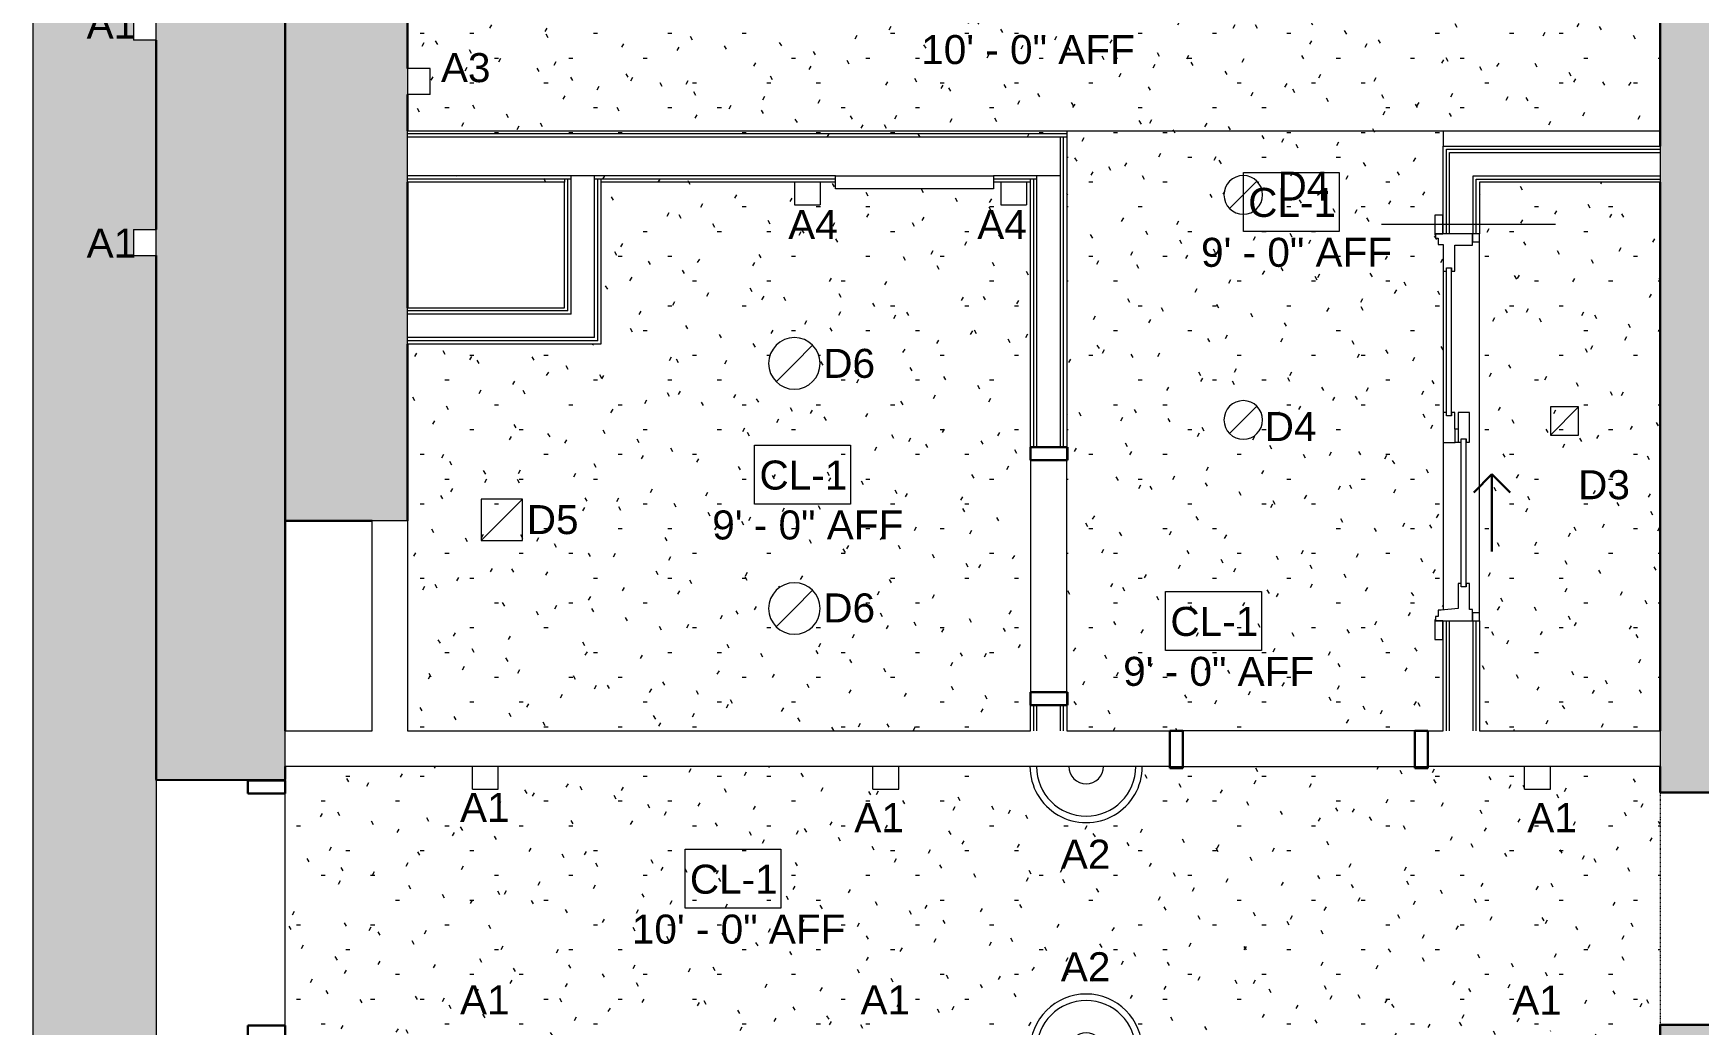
# Model space of a CAD drawing. Header units: inches. Extents: x -1176 to 1507, y -2527 to 978.
# Drawn here: x -609.1 to -350.8, y 307.1 to 460.8 of the extents above; entities that cross this region are included whole.
import ezdxf

# ---------------------------------------------------------------- set-up
doc = ezdxf.new("R2010")
doc.units = ezdxf.units.IN
doc.header["$MEASUREMENT"] = 0
doc.linetypes.add('Overhead', pattern=[0.15625, 0.09375, -0.0625])
for name, color, linetype, lineweight in [('A-CLNG', 13, 'Continuous', 18), ('A-CLNG-IDEN', 151, 'Continuous', 9), ('A-CLNG-PATT', 13, 'Continuous', 18), ('A-DETL-GENF', 92, 'Continuous', 18), ('A-DETL-MEDM', 33, 'Continuous', 18), ('A-DOOR', 31, 'Continuous', 18), ('A-DOOR-FRAM', 31, 'Continuous', 30), ('A-DOOR-GLAZ', 31, 'Continuous', 9), ('A-DOOR-OPNG', 31, 'Continuous', 30), ('A-WALL', 113, 'Continuous', 18), ('A-WALL-PATT', 111, 'Continuous', 18), ('E-LITE-EQPM', 33, 'Continuous', 9), ('E-LITE-EQPM-IDEN', 33, 'Continuous', 9), ('I-WALL', 2, 'Continuous', 18), ('Q-SPCQ', 91, 'Continuous', 9)]:
    doc.layers.add(name, color=color, linetype=linetype, lineweight=lineweight)
doc.styles.add('Arial', font='arial.ttf', dxfattribs={"height": 4.5})
doc.styles.add('Swis721 Lt BT', font='swissl.ttf', dxfattribs={"height": 4.5})
pattern_1 = [(0, (0, 0), (15.36, 3.84), [0.634, -10.886, 0.634, -10.886, -61.44]), (0, (0, 0), (15.36, 3.84), [-23.04, 0.634, -22.406, 0.634, -10.886, -26.88]), (0, (0, 0), (15.36, 3.84), [-57.6, 0.634, -7.046, 0.634, -18.566]), (120, (5.76, 1.92), (-11.005538, 11.38215), [0.634, -10.886, 0.634, -10.886, -61.44]), (120, (5.76, 1.92), (-11.005538, 11.38215), [-23.04, 0.634, -22.406, 0.634, -10.886, -26.88]), (120, (5.76, 1.92), (-11.005538, 11.38215), [-57.6, 0.634, -7.046, 0.634, -18.566]), (240, (7.68, 9.6), (-4.354462, -15.22215), [0.634, -10.886, 0.634, -10.886, -61.44]), (240, (7.68, 9.6), (-4.354462, -15.22215), [-23.04, 0.634, -22.406, 0.634, -10.886, -26.88]), (240, (7.68, 9.6), (-4.354462, -15.22215), [-57.6, 0.634, -7.046, 0.634, -18.566])]

# ---------------------------------------------------------------- blocks, each defined once
blk = doc.blocks.new('Door-Opening - D10 3_ X 6_8_-7568515-2nd Floor RCP')
at = {"layer": 'A-DETL-GENF', "linetype": 'Overhead', "lineweight": 9}
for p, q in [((17.68, 6), (-18.32, 6)), ((-18.32, -6), (17.68, -6))]:
    blk.add_line(p, q, dxfattribs=at)
at = {"layer": 'A-DETL-MEDM', "lineweight": 30}
for p, q in [((-18.32, 6), (-18.32, -6)), ((17.68, -6), (17.68, 6))]:
    blk.add_line(p, q, dxfattribs=at)
blk = doc.blocks.new('Single Flush - D2 3_ X 8_-8252885-2nd Floor RCP')
at = {"layer": 'A-DOOR-FRAM'}
for p, q in [((-20, 2.9375), (-20, -2.8125)), ((-20, 2.9375), (-18, 2.9375)), ((-18, 2.9375), (-18, -2.8125)), ((18.000004, 2.9375), (18.000004, -2.8125)), ((18.000004, 2.9375), (20.000004, 2.9375)), ((20.000004, 2.9375), (20.000004, -2.8125)), ((-20, -2.8125), (-18, -2.8125)), ((18.000004, -2.8125), (20.000004, -2.8125))]:
    blk.add_line(p, q, dxfattribs=at)
blk = doc.blocks.new('Sconce Light - Sphere - 100W - 277V-7960173-2nd Floor RCP')
at = {"layer": 'E-LITE-EQPM'}
for p, q in [((0, -10), (-2, -10)), ((-2, -10), (-2, -13.5)), ((2, -10), (0, -10)), ((2, -10), (2, -13.5)), ((-2, -13.5), (0, -13.5)), ((0, -13.5), (2, -13.5))]:
    blk.add_line(p, q, dxfattribs=at)
blk = doc.blocks.new('Sconce Light - Sphere - 100W - 277V-7960174-2nd Floor RCP')
at = {"layer": 'E-LITE-EQPM'}
for p, q in [((0, 13.5), (-2, 13.5)), ((-2, 13.5), (-2, 10)), ((2, 13.5), (0, 13.5)), ((2, 13.5), (2, 10)), ((-2, 10), (0, 10)), ((0, 10), (2, 10))]:
    blk.add_line(p, q, dxfattribs=at)
blk = doc.blocks.new('Sconce Light - Sphere - Bedside Sconce-8114783-2nd Floor RCP')
at = {"layer": 'E-LITE-EQPM'}
for p, q in [((0, 13), (-2, 13)), ((-2, 13), (-2, 9.5)), ((2, 13), (0, 13)), ((2, 13), (2, 9.5)), ((-2, 9.5), (0, 9.5)), ((0, 9.5), (2, 9.5))]:
    blk.add_line(p, q, dxfattribs=at)
blk = doc.blocks.new('L-Recessed Circular - Downlight - 6_-6789362-2nd Floor RCP')
at = {"layer": 'E-LITE-EQPM'}
for q in [(-2.12, -2.12), (2.12, 2.12)]:
    blk.add_line((0, 0), q, dxfattribs=at)
for start, end in [(360, 180), (180, 360)]:
    blk.add_arc((0, 0), 3, start, end, dxfattribs=at)
blk = doc.blocks.new('Single Flush - D2 3_ X 8_-8252881-2nd Floor RCP')
at = {"layer": 'A-DOOR-FRAM'}
for p, q in [((-20, 4.25), (-20, 10)), ((-20, 10), (-18, 10)), ((-18, 4.25), (-18, 10)), ((18.000004, 4.25), (18.000004, 10)), ((18.000004, 10), (20.000004, 10)), ((20.000004, 4.25), (20.000004, 10)), ((-20, 4.25), (-18, 4.25)), ((18.000004, 4.25), (20.000004, 4.25))]:
    blk.add_line(p, q, dxfattribs=at)
blk = doc.blocks.new('Single Flush - D1 3_ X 8_-8252946-2nd Floor RCP')
at = {"layer": 'A-DOOR-FRAM'}
for p, q in [((-20, -3), (-20, 2.75)), ((-20, 2.75), (-18, 2.75)), ((-18, -3), (-18, 2.75)), ((18.000004, -3), (18.000004, 2.75)), ((18.000004, 2.75), (20.000004, 2.75)), ((20.000004, -3), (20.000004, 2.75)), ((-20, -3), (-18, -3)), ((18.000004, -3), (20.000004, -3))]:
    blk.add_line(p, q, dxfattribs=at)
blk = doc.blocks.new('Sconce Light - Sphere - CORRIDOR-7966433-2nd Floor RCP')
at = {"layer": 'E-LITE-EQPM'}
for p, q in [((0, 6.25), (-2, 6.25)), ((-2, 6.25), (-2, 2.75)), ((2, 6.25), (0, 6.25)), ((2, 6.25), (2, 2.75)), ((-2, 2.75), (0, 2.75)), ((0, 2.75), (2, 2.75))]:
    blk.add_line(p, q, dxfattribs=at)
blk = doc.blocks.new('Sconce Light - Uplight - LIGHT W ROOM NUMBER-7645847-2nd Floor RCP')
at = {"layer": 'E-LITE-EQPM'}
blk.add_line((-8.71, 2.75), (8.71, 2.75), dxfattribs=at)
for radius, start in [(8.71, 360), (7.71, 0), (2.68, 0)]:
    blk.add_arc((0, 2.75), radius, start, 180, dxfattribs=at)
blk = doc.blocks.new('Door-Sliding-JELD-WEN-2_Panel-Stationary_Active-Wide_Stile-EpicVue - D6 5_ X 8_-8222142-2nd Floor RCP')
at = {"layer": 'A-DETL-GENF', "lineweight": 9}
for p, q in [((-29.86, 4.12), (-32.91, 4.12)), ((-32.91, 4.12), (-32.91, 2.86)), ((-32.91, 2.86), (-30, 2.86)), ((-30, 2.86), (-30, 4.04)), ((-30, 4.04), (-29.86, 4.04)), ((-29.34, 4.01), (-30, 4.01)), ((-30, 4.01), (-30, -1.74)), ((-29.86, 4.04), (-29.86, 4.12)), ((-29.34, 3.61), (-29.34, 4.01)), ((-28.34, 3.61), (-29.34, 3.61)), ((-28.34, 3.12), (-28.34, 3.61)), ((-28.11, 0.52), (-28.34, 3.12)), ((2.32, 2.8), (-2.37, 2.8)), ((-2.37, 2.8), (-2.37, 0.96)), ((2.32, 2.29), (2.32, 2.8)), ((24.2, 2.8), (24.2, 2.29)), ((28.33, 2.8), (24.2, 2.8)), ((29.34, 3.61), (28.33, 3.61)), ((28.33, 3.61), (28.33, 2.8)), ((30, 4.01), (29.34, 4.01)), ((29.34, 4.01), (29.34, 3.61)), ((29.86, 4.12), (29.86, 4.04)), ((32.91, 4.12), (29.86, 4.12)), ((29.86, 4.04), (30, 4.04)), ((30, 4.04), (30, 2.86)), ((30, -1.74), (30, 4.01)), ((30, 2.86), (32.91, 2.86)), ((32.91, 2.86), (32.91, 4.12)), ((-24.21, 0.52), (-28.11, 0.52)), ((-24.75, -0.74), (-24.75, 0.01)), ((-24.75, 0.01), (-24.21, 0.01)), ((-24.21, 0.01), (-24.21, 0.52)), ((-2.37, 0.96), (-2.32, 0.96)), ((-0.28, 1.01), (-2.32, 1.01)), ((-2.32, 1.01), (-2.32, 0.96)), ((-2.32, 0.96), (-2.32, 0.01)), ((-0.28, 0.52), (-2.32, 0.52)), ((-2.32, 0.01), (-1.78, 0.01)), ((-1.78, 0.01), (-1.78, -0.74)), ((-0.28, 0.52), (-0.28, 1.01)), ((-0.28, 1.01), (2.31, 1.01)), ((2.31, 0.52), (-0.28, 0.52)), ((1.78, 1.54), (1.78, 2.29)), ((1.78, 2.29), (2.32, 2.29)), ((2.31, 1.54), (1.78, 1.54)), ((2.31, 1.01), (2.31, 1.54)), ((2.31, -1.27), (2.31, 0.52)), ((24.2, 2.29), (24.75, 2.29)), ((24.75, 1.54), (24.21, 1.54)), ((24.21, 1.54), (24.21, 1.01)), ((24.21, 1.01), (28.25, 1.01)), ((24.75, 2.29), (24.75, 1.54)), ((28.25, 1.01), (28.25, -1.74)), ((-30, -1.74), (-28.25, -1.74)), ((-28.25, -1.74), (-28.25, -1.27)), ((-28.25, -1.27), (-24.22, -1.27)), ((-24.22, -0.74), (-24.75, -0.74)), ((-24.22, -1.27), (-24.22, -0.74)), ((-1.78, -0.74), (-2.31, -0.74)), ((-2.31, -0.74), (-2.31, -1.27)), ((-2.31, -1.27), (2.31, -1.27)), ((28.25, -1.74), (30, -1.74))]:
    blk.add_line(p, q, dxfattribs=at)
at = {"layer": 'A-DOOR-FRAM', "lineweight": 9}
for p, q in [((-28.75, -1.74), (-30, -1.74)), ((-30, -1.74), (-30, -2.81)), ((-28.75, -2.81), (-28.75, -1.74)), ((28.75, -1.74), (28.75, -2.81)), ((30, -1.74), (28.75, -1.74)), ((30, -2.81), (30, -1.74)), ((-30, -2.81), (-28.75, -2.81)), ((28.75, -2.81), (30, -2.81))]:
    blk.add_line(p, q, dxfattribs=at)
at = {"layer": 'A-DOOR-GLAZ'}
for p, q in [((-24.75, 0.01), (-1.78, 0.01)), ((1.78, 2.29), (24.75, 2.29)), ((1.78, 1.54), (24.75, 1.54)), ((-24.75, -0.74), (-1.78, -0.74))]:
    blk.add_line(p, q, dxfattribs=at)
at = {"layer": 'A-DOOR-OPNG'}
for p, q in [((-10.1, -1.92), (-7.27, -4.75)), ((-7.27, -4.75), (-19.27, -4.75)), ((-10.1, -7.58), (-7.27, -4.75))]:
    blk.add_line(p, q, dxfattribs=at)
blk = doc.blocks.new('Sconce Light - Sphere - 60W - 120V-V14-2nd Floor RCP')
at = {"layer": 'E-LITE-EQPM'}
for p, q in [((0, -4), (-2, -4)), ((-2, -4), (-2, -7.5)), ((2, -4), (0, -4)), ((2, -4), (2, -7.5)), ((-2, -7.5), (0, -7.5)), ((0, -7.5), (2, -7.5))]:
    blk.add_line(p, q, dxfattribs=at)
blk = doc.blocks.new('L-Recessed Square Downlight - 4_-4552743-2nd Floor RCP')
at = {"layer": 'E-LITE-EQPM'}
for p, q in [((-2.1875, -2.1875), (-2.1875, 2.1875)), ((-2.1875, 2.1875), (2.1875, 2.1875)), ((-2.1875, 2.1875), (2.1875, -2.1875)), ((2.1875, 2.1875), (2.1875, -2.1875)), ((2.1875, -2.1875), (-2.1875, -2.1875))]:
    blk.add_line(p, q, dxfattribs=at)
blk = doc.blocks.new('L-Recessed Circular - Downlight - 8_-6789471-2nd Floor RCP')
at = {"layer": 'E-LITE-EQPM'}
for q in [(2.83, 2.83), (-2.83, -2.83)]:
    blk.add_line((0, 0), q, dxfattribs=at)
for start, end in [(360, 180), (180, 360)]:
    blk.add_arc((0, 0), 4, start, end, dxfattribs=at)
blk = doc.blocks.new('L-Recessed Square Downlight - 6_-4552745-2nd Floor RCP')
at = {"layer": 'E-LITE-EQPM'}
for p, q in [((-3.1875, -3.1875), (-3.1875, 3.1875)), ((-3.1875, 3.1875), (3.1875, 3.1875)), ((-3.1875, 3.1875), (3.1875, -3.1875)), ((3.1875, 3.1875), (3.1875, -3.1875)), ((3.1875, -3.1875), (-3.1875, -3.1875))]:
    blk.add_line(p, q, dxfattribs=at)
blk = doc.blocks.new('AC3 - AC3-8439172-2nd Floor RCP')
at = {"layer": 'Q-SPCQ'}
for p, q in [((-12.25, 3), (-12.25, 5)), ((-12.25, 5), (12.25, 5)), ((12.25, 3), (-12.25, 3)), ((12.25, 5), (12.25, 3))]:
    blk.add_line(p, q, dxfattribs=at)

msp = doc.modelspace()

# ---------------------------------------------------------------- hatches: boundary and pattern name
at = {"layer": 'A-CLNG-PATT'}
h = msp.add_hatch(dxfattribs=at)
h.set_pattern_fill('FP_2', color=256, style=0, pattern_type=2)
h.set_pattern_definition(pattern_1)
h.paths.add_polyline_path([(-601.07, 36.25), (-601.07, 44.47), (-590.07, 44.47), (-590.07, 95.76), (-593.57, 95.76), (-593.57, 99.76), (-590.07, 99.76), (-590.07, 155.76), (-593.57, 155.76), (-593.57, 159.76), (-590.07, 159.76), (-590.07, 189.12), (-593.57, 189.12), (-593.57, 193.12), (-590.07, 193.12), (-590.07, 240.23), (-592.01, 240.45), (-593.85, 241.09), (-595.5, 242.13), (-596.88, 243.51), (-597.92, 245.16), (-598.56, 247), (-598.78, 248.94), (-598.56, 250.88), (-597.92, 252.72), (-596.88, 254.37), (-595.5, 255.75), (-593.85, 256.78), (-592.01, 257.43), (-590.07, 257.65), (-590.07, 426.38), (-593.57, 426.38), (-593.57, 430.38), (-590.07, 430.38), (-590.07, 459.74), (-593.57, 459.74), (-593.57, 463.74), (-590.07, 463.74), (-590.07, 564.52), (-593.57, 564.52), (-593.57, 568.52), (-590.07, 568.52), (-590.07, 597.87), (-593.57, 597.87), (-593.57, 601.87), (-590.07, 601.87), (-590.07, 673.79), (-609.11, 673.79), (-609.11, 36.25)], flags=0)
h.paths.add_polyline_path([(-612.11, 36.25), (-612.11, 673.79), (-633.11, 673.79), (-633.33, 671.85), (-633.97, 670.01), (-635.01, 668.36), (-636.39, 666.98), (-638.04, 665.94), (-639.88, 665.3), (-641.82, 665.08), (-643.76, 665.3), (-645.6, 665.94), (-647.25, 666.98), (-648.63, 668.36), (-649.67, 670.01), (-649.82, 670.45), (-649.82, 614.79), (-646.32, 614.79), (-646.32, 610.79), (-649.82, 610.79), (-649.82, 554.79), (-646.32, 554.79), (-646.32, 550.79), (-649.82, 550.79), (-649.82, 514.5), (-647.88, 514.28), (-646.04, 513.63), (-644.39, 512.6), (-643.01, 511.22), (-641.97, 509.57), (-641.33, 507.73), (-641.11, 505.79), (-641.33, 503.85), (-641.97, 502.01), (-643.01, 500.36), (-644.39, 498.98), (-646.04, 497.94), (-647.88, 497.3), (-649.82, 497.08), (-649.82, 440.78), (-646.32, 440.78), (-646.32, 436.78), (-649.82, 436.78), (-649.82, 349.19), (-650.09, 349.19), (-650.09, 313.44), (-649.82, 313.44), (-649.82, 317.71), (-647.88, 317.49), (-646.04, 316.85), (-644.39, 315.81), (-643.01, 314.43), (-641.97, 312.78), (-641.33, 310.94), (-641.11, 309), (-641.33, 307.06), (-641.97, 305.22), (-643.01, 303.57), (-644.39, 302.19), (-646.04, 301.15), (-647.88, 300.51), (-649.82, 300.29), (-649.82, 212.73), (-647.88, 212.51), (-646.04, 211.86), (-644.39, 210.83), (-643.01, 209.45), (-641.97, 207.8), (-641.33, 205.95), (-641.11, 204.02), (-641.33, 202.08), (-641.97, 200.24), (-643.01, 198.59), (-644.39, 197.21), (-646.04, 196.17), (-647.88, 195.53), (-649.82, 195.31), (-649.82, 155.98), (-646.32, 155.98), (-646.32, 151.98), (-649.82, 151.98), (-649.82, 103.93), (-683.33, 103.93), (-683.33, 100.43), (-687.33, 100.43), (-687.33, 103.93), (-743.33, 103.93), (-743.33, 100.43), (-747.33, 100.43), (-747.33, 103.93), (-803.33, 103.93), (-803.33, 100.43), (-807.33, 100.43), (-807.33, 103.93), (-863.33, 103.93), (-863.33, 100.43), (-867.33, 100.43), (-867.33, 103.93), (-898.33, 103.93), (-898.33, 72.09), (-894.83, 72.09), (-894.83, 68.09), (-898.33, 68.09), (-898.33, 36.25), (-837.57, 36.25), (-837.57, 39.75), (-833.57, 39.75), (-833.57, 36.25), (-745.07, 36.25), (-745.07, 39.75), (-741.07, 39.75), (-741.07, 36.25), (-640.07, 36.25), (-640.07, 39.75), (-636.07, 39.75), (-636.07, 36.25), (-635.97, 36.25)], flags=0)
h.paths.add_polyline_path([(-597.28, 47.18), (-597.28, 54.55), (-592.86, 54.55), (-592.86, 47.18)], flags=0)
h.paths.add_polyline_path([(-595.09, 54.72), (-596.64, 56.54), (-593.53, 56.54)], flags=0)
h.paths.add_polyline_path([(-893.76, 93.18), (-896.87, 93.18), (-895.32, 95)], flags=0)
h.paths.add_polyline_path([(-893.13, 95.17), (-897.54, 95.17), (-897.54, 102.54), (-893.13, 102.54)], flags=0)
h.paths.add_polyline_path([(-645.25, 654.58), (-648.36, 654.58), (-646.81, 656.39), (-645.6, 654.99)], flags=0)
h.paths.add_polyline_path([(-648.36, 656.56), (-649.03, 656.56), (-649.03, 663.94), (-644.61, 663.94), (-644.61, 656.56), (-645.6, 656.56)], flags=0)
h = msp.add_hatch(dxfattribs=at)
h.set_pattern_fill('FP_2', color=256, style=0, pattern_type=2)
h.set_pattern_definition(pattern_1)
h.paths.add_polyline_path([(-548.18, 445.71), (-356.82, 445.71), (-356.82, 543.68), (-551.07, 543.68), (-551.07, 531.68), (-547.57, 531.68), (-547.57, 527.68), (-551.07, 527.68), (-551.07, 455.33), (-547.57, 455.33), (-547.57, 451.33), (-551.07, 451.33), (-551.07, 445.71)], flags=0)
h.paths.add_polyline_path([(-515.81, 464.5), (-516.59, 464.61), (-517.31, 464.91), (-517.93, 465.38), (-518.41, 466), (-518.71, 466.73), (-518.81, 467.5), (-518.71, 468.28), (-518.41, 469), (-517.93, 469.63), (-517.31, 470.1), (-516.59, 470.4), (-515.81, 470.5), (-515.04, 470.4), (-514.31, 470.1), (-513.69, 469.63), (-513.21, 469), (-512.91, 468.28), (-512.81, 467.5), (-512.91, 466.73), (-513.21, 466), (-513.69, 465.38), (-514.31, 464.91), (-515.04, 464.61)], flags=0)
h.paths.add_polyline_path([(-408.56, 464.5), (-409.33, 464.61), (-410.06, 464.91), (-410.68, 465.38), (-411.15, 466), (-411.45, 466.73), (-411.56, 467.5), (-411.45, 468.28), (-411.15, 469), (-410.68, 469.63), (-410.06, 470.1), (-409.33, 470.4), (-408.56, 470.5), (-407.78, 470.4), (-407.06, 470.1), (-406.44, 469.63), (-405.96, 469), (-405.66, 468.28), (-405.56, 467.5), (-405.66, 466.73), (-405.96, 466), (-406.44, 465.38), (-407.06, 464.91), (-407.78, 464.61)], flags=0)
h.paths.add_polyline_path([(-459.45, 474.59), (-460.16, 474.82), (-460.59, 475.42), (-460.59, 476.17), (-460.16, 476.77), (-459.95, 476.84), (-459.95, 492.82), (-467.55, 479.64), (-467.41, 479.48), (-467.34, 478.71), (-467.7, 478.09), (-468.38, 477.79), (-469.11, 477.94), (-469.61, 478.5), (-469.67, 479.27), (-469.32, 479.88), (-468.63, 480.19), (-468.42, 480.14), (-460.81, 493.32), (-474.65, 485.33), (-474.6, 485.11), (-474.9, 484.43), (-475.55, 484.06), (-476.29, 484.14), (-476.85, 484.64), (-477, 485.37), (-476.7, 486.05), (-476.05, 486.42), (-475.31, 486.34), (-475.15, 486.2), (-461.79, 493.91), (-461.79, 494.18), (-476.53, 494.18), (-476.59, 493.97), (-477.2, 493.54), (-477.95, 493.54), (-478.55, 493.97), (-478.78, 494.68), (-478.55, 495.39), (-477.94, 495.83), (-477.2, 495.83), (-476.59, 495.39), (-476.53, 495.18), (-461.31, 495.18), (-475.16, 503.16), (-475.31, 503.02), (-476.08, 502.96), (-476.7, 503.32), (-477, 504), (-476.85, 504.73), (-476.29, 505.23), (-475.52, 505.29), (-474.9, 504.93), (-474.6, 504.25), (-474.65, 504.04), (-460.81, 496.05), (-468.42, 509.23), (-468.63, 509.18), (-469.32, 509.48), (-469.69, 510.13), (-469.61, 510.87), (-469.11, 511.43), (-468.38, 511.58), (-467.7, 511.28), (-467.33, 510.63), (-467.41, 509.89), (-467.55, 509.73), (-459.95, 496.55), (-459.95, 512.52), (-460.16, 512.59), (-460.59, 513.2), (-460.59, 513.94), (-460.16, 514.55), (-459.45, 514.78), (-458.74, 514.55), (-458.3, 513.94), (-458.3, 513.19), (-458.74, 512.59), (-458.95, 512.52), (-458.95, 496.55), (-451.34, 509.73), (-451.49, 509.89), (-451.55, 510.66), (-451.19, 511.28), (-450.51, 511.58), (-449.78, 511.43), (-449.28, 510.87), (-449.22, 510.1), (-449.58, 509.48), (-450.26, 509.18), (-450.47, 509.23), (-458.08, 496.05), (-444.25, 504.04), (-444.29, 504.25), (-443.99, 504.93), (-443.34, 505.31), (-442.6, 505.23), (-442.05, 504.73), (-441.89, 504), (-442.19, 503.32), (-442.84, 502.95), (-443.58, 503.02), (-443.75, 503.17), (-457.58, 495.18), (-442.37, 495.18), (-442.3, 495.39), (-441.69, 495.83), (-440.95, 495.83), (-440.34, 495.39), (-440.11, 494.68), (-440.34, 493.97), (-440.95, 493.54), (-441.7, 493.54), (-442.3, 493.97), (-442.37, 494.18), (-457.58, 494.18), (-443.73, 486.21), (-443.58, 486.34), (-442.81, 486.41), (-442.19, 486.03), (-441.89, 485.37), (-442.05, 484.64), (-442.6, 484.14), (-443.37, 484.08), (-443.99, 484.43), (-444.29, 485.11), (-444.25, 485.33), (-458.08, 493.32), (-450.47, 480.14), (-450.26, 480.19), (-449.58, 479.88), (-449.2, 479.24), (-449.28, 478.5), (-449.78, 477.94), (-450.51, 477.79), (-451.19, 478.09), (-451.56, 478.74), (-451.49, 479.48), (-451.34, 479.64), (-458.95, 492.82), (-458.95, 476.84), (-458.74, 476.77), (-458.3, 476.17), (-458.3, 475.42), (-458.74, 474.82), (-459.31, 474.63)], flags=0)
h.paths.add_polyline_path([(-461.79, 493.91), (-461.31, 494.18), (-461.79, 494.18)], flags=0)
h.paths.add_polyline_path([(-515.81, 523.5), (-516.59, 523.61), (-517.31, 523.91), (-517.93, 524.38), (-518.41, 525), (-518.71, 525.73), (-518.81, 526.5), (-518.71, 527.28), (-518.41, 528), (-517.93, 528.63), (-517.31, 529.1), (-516.59, 529.4), (-515.81, 529.5), (-515.04, 529.4), (-514.31, 529.1), (-513.69, 528.63), (-513.21, 528), (-512.91, 527.28), (-512.81, 526.5), (-512.91, 525.73), (-513.21, 525), (-513.69, 524.38), (-514.31, 523.91), (-515.04, 523.61)], flags=0)
h.paths.add_polyline_path([(-408.56, 523.5), (-409.33, 523.61), (-410.06, 523.91), (-410.68, 524.38), (-411.15, 525), (-411.45, 525.73), (-411.56, 526.5), (-411.45, 527.28), (-411.15, 528), (-410.68, 528.63), (-410.06, 529.1), (-409.33, 529.4), (-408.56, 529.5), (-407.78, 529.4), (-407.06, 529.1), (-406.44, 528.63), (-405.96, 528), (-405.66, 527.28), (-405.56, 526.5), (-405.66, 525.73), (-405.96, 525), (-406.44, 524.38), (-407.06, 523.91), (-407.78, 523.61)], flags=0)
h.paths.add_polyline_path([(-372.33, 530.17), (-372.33, 541.2), (-361.31, 541.2), (-361.31, 530.17), (-365.75, 530.17)], flags=0)
h = msp.add_hatch(dxfattribs=at)
h.set_pattern_fill('FP_2', color=256, style=0, pattern_type=2)
h.set_pattern_definition(pattern_1)
h.paths.add_polyline_path([(-392.82, 352.62), (-390.45, 352.62), (-390.45, 369.71), (-390.49, 369.71), (-390.49, 366.8), (-391.75, 366.8), (-391.75, 369.85), (-391.67, 369.85), (-391.67, 369.71), (-391.64, 369.71), (-391.64, 370.37), (-391.24, 370.37), (-391.24, 371.37), (-390.64, 371.38), (-390.45, 371.4), (-390.45, 428.04), (-391.25, 428.04), (-391.25, 429.04), (-391.64, 429.04), (-391.64, 429.71), (-391.67, 429.71), (-391.67, 429.57), (-391.75, 429.57), (-391.75, 432.61), (-390.49, 432.61), (-390.49, 429.71), (-390.45, 429.71), (-390.45, 445.71), (-448.82, 445.71), (-448.82, 352.62), (-432.82, 352.62)], flags=0)
h.paths.add_polyline_path([(-421.45, 397.85), (-422.22, 397.95), (-422.95, 398.25), (-423.57, 398.72), (-424.04, 399.35), (-424.34, 400.07), (-424.45, 400.85), (-424.34, 401.62), (-424.04, 402.35), (-423.57, 402.97), (-422.95, 403.44), (-422.22, 403.74), (-421.45, 403.85), (-420.67, 403.74), (-419.95, 403.44), (-419.32, 402.97), (-418.85, 402.35), (-418.55, 401.62), (-418.45, 400.85), (-418.55, 400.07), (-418.85, 399.35), (-419.32, 398.72), (-419.95, 398.25), (-420.67, 397.95)], flags=0)
h.paths.add_polyline_path([(-421.45, 432.76), (-422.22, 432.86), (-422.95, 433.16), (-423.57, 433.64), (-424.04, 434.26), (-424.34, 434.98), (-424.45, 435.76), (-424.34, 436.54), (-424.04, 437.26), (-423.57, 437.88), (-422.95, 438.36), (-422.22, 438.66), (-421.45, 438.76), (-420.67, 438.66), (-419.95, 438.36), (-419.32, 437.88), (-418.85, 437.26), (-418.55, 436.54), (-418.45, 435.76), (-418.55, 434.98), (-418.85, 434.26), (-419.32, 433.64), (-419.95, 433.16), (-420.67, 432.86)], flags=0)
h = msp.add_hatch(dxfattribs=at)
h.set_pattern_fill('FP_2', color=256, style=0, pattern_type=2)
h.set_pattern_definition(pattern_1)
h.paths.add_polyline_path([(-480.23, 352.62), (-454.45, 352.62), (-454.45, 437.71), (-455.07, 437.71), (-455.07, 434.21), (-459.07, 434.21), (-459.07, 437.71), (-460.2, 437.71), (-460.2, 436.71), (-484.7, 436.71), (-484.7, 437.71), (-487.07, 437.71), (-487.07, 434.21), (-491.07, 434.21), (-491.07, 437.71), (-521.07, 437.71), (-521.07, 412.62), (-551.07, 412.62), (-551.07, 352.62), (-526.86, 352.62)], flags=0)
h.paths.add_polyline_path([(-491.07, 367.62), (-492.11, 367.76), (-493.07, 368.16), (-493.9, 368.8), (-494.53, 369.62), (-494.93, 370.59), (-495.07, 371.62), (-494.93, 372.66), (-494.53, 373.62), (-493.9, 374.45), (-493.07, 375.09), (-492.11, 375.49), (-491.07, 375.62), (-490.04, 375.49), (-489.07, 375.09), (-488.24, 374.45), (-487.61, 373.62), (-487.21, 372.66), (-487.07, 371.62), (-487.21, 370.59), (-487.61, 369.62), (-488.24, 368.8), (-489.07, 368.16), (-490.04, 367.76)], flags=0)
h.paths.add_polyline_path([(-491.07, 405.62), (-492.11, 405.76), (-493.07, 406.16), (-493.9, 406.8), (-494.53, 407.62), (-494.93, 408.59), (-495.07, 409.62), (-494.93, 410.66), (-494.53, 411.62), (-493.9, 412.45), (-493.07, 413.09), (-492.11, 413.49), (-491.07, 413.62), (-490.04, 413.49), (-489.07, 413.09), (-488.24, 412.45), (-487.61, 411.62), (-487.21, 410.66), (-487.07, 409.62), (-487.21, 408.59), (-487.61, 407.62), (-488.24, 406.8), (-489.07, 406.16), (-490.04, 405.76)], flags=0)
h = msp.add_hatch(dxfattribs=at)
h.set_pattern_fill('FP_2', color=256, style=0, pattern_type=2)
h.set_pattern_definition(pattern_1)
h.paths.add_polyline_path([(-384.82, 352.62), (-356.82, 352.62), (-356.82, 437.71), (-384.82, 437.71), (-384.82, 352.99)], flags=0)
h = msp.add_hatch(dxfattribs=at)
h.set_pattern_fill('FP_2', color=256, style=0, pattern_type=2)
h.set_pattern_definition(pattern_1)
h.paths.add_polyline_path([(-541.01, 303.12), (-541.01, 306.62), (-537.01, 306.62), (-537.01, 303.12), (-478.88, 303.12), (-478.88, 306.62), (-474.88, 306.62), (-474.88, 303.12), (-454.53, 303.12), (-454.31, 305.06), (-453.67, 306.9), (-452.63, 308.55), (-451.25, 309.93), (-449.6, 310.97), (-447.76, 311.61), (-445.82, 311.83), (-443.88, 311.61), (-442.04, 310.97), (-440.39, 309.93), (-439.01, 308.55), (-437.97, 306.9), (-437.33, 305.06), (-437.11, 303.12), (-377.82, 303.12), (-377.82, 306.62), (-373.82, 306.62), (-373.82, 303.12), (-356.82, 303.12), (-356.82, 347.12), (-373.82, 347.12), (-373.82, 343.62), (-377.82, 343.62), (-377.82, 347.12), (-437.11, 347.12), (-437.33, 345.19), (-437.97, 343.35), (-439.01, 341.69), (-440.39, 340.31), (-442.04, 339.28), (-443.88, 338.63), (-445.82, 338.41), (-447.76, 338.63), (-449.6, 339.28), (-451.25, 340.31), (-452.63, 341.69), (-453.67, 343.35), (-454.31, 345.19), (-454.53, 347.12), (-474.88, 347.12), (-474.88, 343.62), (-478.88, 343.62), (-478.88, 347.12), (-537.01, 347.12), (-537.01, 343.62), (-541.01, 343.62), (-541.01, 347.12), (-570.07, 347.12), (-570.07, 303.12), (-551.07, 303.12)], flags=0)
at = {"layer": 'A-WALL-PATT', "lineweight": 9}
h = msp.add_hatch(color=7, dxfattribs=at)
h.paths.add_polyline_path([(-590.07, 190.25), (-570.07, 190.25), (-570.07, 304.93), (-590.07, 304.93), (-590.07, 191.12)], flags=0)
h.paths.add_polyline_path([(-570.07, 345.08), (-570.07, 543.68), (-590.07, 543.68), (-590.07, 345.08), (-573.5, 345.08)], flags=0)
h = msp.add_hatch(color=7, dxfattribs=at)
h.paths.add_polyline_path([(-344.82, 106.47), (-344.82, 307.08), (-356.82, 307.08), (-356.82, 106.47)], flags=0)
h.paths.add_polyline_path([(-344.82, 343.08), (-344.82, 543.68), (-356.82, 543.68), (-356.82, 343.08)], flags=0)
msp.add_hatch(color=7, dxfattribs=at).paths.add_polyline_path([(-570.07, 385.19), (-551.07, 385.19), (-551.07, 484.37), (-570.07, 484.37), (-570.07, 426.02)], flags=0)
h = msp.add_hatch(dxfattribs=at)
h.set_pattern_fill('FP_2', color=256, style=0, pattern_type=2)
h.set_pattern_definition(pattern_1)
h.paths.add_polyline_path([(-448.82, 445.21), (-448.82, 445.71), (-551.07, 445.71), (-551.07, 445.21), (-456.91, 445.21)], flags=0)
h = msp.add_hatch(dxfattribs=at)
h.set_pattern_fill('FP_2', color=256, style=0, pattern_type=2)
h.set_pattern_definition(pattern_1)
h.paths.add_polyline_path([(-448.82, 444.71), (-448.82, 445.21), (-551.07, 445.21), (-551.07, 444.71), (-449.32, 444.71)], flags=0)
h = msp.add_hatch(dxfattribs=at)
h.set_pattern_fill('FP_2', color=256, style=0, pattern_type=2)
h.set_pattern_definition(pattern_1)
h.paths.add_polyline_path([(-460.2, 438.21), (-453.45, 438.21), (-453.45, 438.71), (-460.2, 438.71), (-460.2, 438.66)], flags=0)
h.paths.add_polyline_path([(-484.7, 438.21), (-484.7, 438.71), (-522.07, 438.71), (-522.07, 438.21), (-503.55, 438.21)], flags=0)
h.paths.add_polyline_path([(-526.2, 438.21), (-525.7, 438.21), (-525.7, 438.71), (-551.07, 438.71), (-551.07, 438.21), (-526.7, 438.21)], flags=0)
h = msp.add_hatch(dxfattribs=at)
h.set_pattern_fill('FP_2', color=256, style=0, pattern_type=2)
h.set_pattern_definition(pattern_1)
h.paths.add_polyline_path([(-459.07, 437.71), (-454.45, 437.71), (-454.45, 438.21), (-460.2, 438.21), (-460.2, 437.71)], flags=0)
h.paths.add_polyline_path([(-489.07, 437.71), (-484.7, 437.71), (-484.7, 438.21), (-521.07, 438.21), (-521.07, 437.71), (-491.07, 437.71)], flags=0)
h.paths.add_polyline_path([(-526.86, 437.71), (-526.7, 437.71), (-526.7, 438.21), (-551.07, 438.21), (-551.07, 437.71)], flags=0)

# ---------------------------------------------------------------- linework, layer by layer
at = {"layer": 'A-CLNG'}
for p, q in [((-609.11, 36.25), (-609.11, 673.79)), ((-448.82, 445.71), (-356.82, 445.71)), ((-390.45, 445.71), (-390.45, 443.33))]:
    msp.add_line(p, q, dxfattribs=at)
for centre, radius, start, end in [((-421.45, 435.76), 3, 0, 180), ((-421.45, 435.76), 3, 180, 0), ((-491.07, 409.62), 4, 0, 180), ((-491.07, 409.62), 4, 180, 0), ((-421.45, 400.85), 3, 0, 180), ((-421.45, 400.85), 3, 180, 0), ((-491.07, 371.62), 4, 0, 180), ((-491.07, 371.62), 4, 180, 360)]:
    msp.add_arc(centre, radius, start, end, dxfattribs=at)
at = {"layer": 'A-CLNG-IDEN'}
msp.add_line((-373.04, 431.15), (-399.99, 431.15), dxfattribs=at)
at = {"layer": 'A-CLNG-IDEN', "flags": 128}
for points in [[(-421.44, 439.21), (-406.56, 439.21), (-406.56, 430.08), (-421.44, 430.08)], [(-497.24, 396.93), (-482.36, 396.93), (-482.36, 387.8), (-497.24, 387.8)], [(-433.51, 374.24), (-418.63, 374.24), (-418.63, 365.1), (-433.51, 365.1)], [(-508.03, 334.27), (-493.15, 334.27), (-493.15, 325.13), (-508.03, 325.13)]]:
    msp.add_lwpolyline(points, close=True, dxfattribs=at)
at = {"layer": 'A-WALL', "color": 8, "lineweight": 30}
for p, q in [((-570.07, 543.68), (-570.07, 352.62)), ((-356.82, 443.33), (-356.82, 543.68)), ((-551.07, 484.37), (-551.07, 455.33)), ((-590.07, 430.38), (-590.07, 459.74)), ((-551.07, 451.33), (-551.07, 445.71)), ((-551.07, 437.71), (-551.07, 418.25)), ((-356.82, 352.62), (-356.82, 437.71)), ((-590.07, 345.08), (-590.07, 426.38)), ((-551.07, 412.62), (-551.07, 385.19)), ((-556.57, 385.19), (-570.07, 385.19)), ((-570.07, 347.12), (-570.07, 345.08)), ((-356.82, 343.08), (-356.82, 347.12)), ((-356.82, 303.12), (-356.82, 307.08))]:
    msp.add_line(p, q, dxfattribs=at)
at = {"layer": 'A-WALL'}
for p, q in [((-551.07, 437.71), (-551.07, 445.71)), ((-448.82, 445.21), (-551.07, 445.21)), ((-448.82, 444.71), (-551.07, 444.71)), ((-449.82, 396.62), (-449.82, 444.71)), ((-449.32, 396.62), (-449.32, 444.71)), ((-389.95, 442.83), (-356.82, 442.83)), ((-389.95, 429.71), (-389.95, 442.83)), ((-389.45, 442.33), (-356.82, 442.33)), ((-389.45, 429.71), (-389.45, 442.33)), ((-356.82, 443.33), (-356.82, 437.71)), ((-484.7, 438.71), (-551.07, 438.71)), ((-525.7, 438.21), (-551.07, 438.21)), ((-526.7, 438.21), (-526.7, 437.71)), ((-526.2, 417.75), (-526.2, 438.21)), ((-525.7, 417.25), (-525.7, 438.71)), ((-522.07, 413.62), (-522.07, 438.71)), ((-484.7, 438.21), (-522.07, 438.21)), ((-521.57, 413.12), (-521.57, 438.21)), ((-521.07, 438.21), (-521.07, 437.71)), ((-449.82, 438.71), (-460.2, 438.71)), ((-453.45, 438.21), (-460.2, 438.21)), ((-454.45, 437.71), (-454.45, 438.21)), ((-453.95, 396.62), (-453.95, 438.21)), ((-453.45, 396.62), (-453.45, 438.71)), ((-385.82, 438.71), (-356.82, 438.71)), ((-385.82, 429.71), (-385.82, 438.71)), ((-385.32, 438.21), (-356.82, 438.21)), ((-385.32, 429.71), (-385.32, 438.21)), ((-551.07, 412.62), (-551.07, 418.25)), ((-526.2, 417.75), (-551.07, 417.75)), ((-525.7, 417.25), (-551.07, 417.25)), ((-522.07, 413.62), (-551.07, 413.62)), ((-521.57, 413.12), (-551.07, 413.12)), ((-389.95, 352.62), (-389.95, 369.71)), ((-389.45, 352.62), (-389.45, 369.71)), ((-385.82, 352.62), (-385.82, 369.71)), ((-385.32, 352.62), (-385.32, 369.71)), ((-453.95, 352.62), (-453.95, 356.62)), ((-453.45, 352.62), (-453.45, 356.62)), ((-449.82, 352.62), (-449.82, 356.62)), ((-449.32, 352.62), (-449.32, 356.62)), ((-570.07, 347.12), (-570.07, 352.62)), ((-356.82, 352.62), (-356.82, 347.12)), ((-590.07, 344.93), (-590.07, 345.08)), ((-570.07, 344.93), (-590.07, 344.93)), ((-570.07, 345.08), (-570.07, 344.93))]:
    msp.add_line(p, q, dxfattribs=at)
at = {"layer": 'A-WALL', "color": 55}
msp.add_line((-551.07, 385.19), (-556.57, 385.19), dxfattribs=at)
at = {"layer": 'A-WALL', "lineweight": 9}
for p, q in [((-590.07, 345.08), (-570.07, 345.08)), ((-590.07, 344.93), (-590.07, 304.93)), ((-570.07, 304.93), (-570.07, 344.93))]:
    msp.add_line(p, q, dxfattribs=at)
at = {"layer": 'I-WALL'}
for p, q in [((-551.07, 445.71), (-448.82, 445.71)), ((-448.82, 445.71), (-448.82, 396.62)), ((-390.45, 443.33), (-356.82, 443.33)), ((-390.45, 429.71), (-390.45, 443.33)), ((-526.7, 437.71), (-551.07, 437.71)), ((-526.7, 418.25), (-526.7, 437.71)), ((-491.07, 437.71), (-521.07, 437.71)), ((-521.07, 437.71), (-521.07, 412.62)), ((-484.7, 437.71), (-487.07, 437.71)), ((-459.07, 437.71), (-460.2, 437.71)), ((-454.45, 437.71), (-455.07, 437.71)), ((-454.45, 396.62), (-454.45, 437.71)), ((-356.82, 437.71), (-384.82, 437.71)), ((-384.82, 437.71), (-384.82, 429.71)), ((-551.07, 418.25), (-526.7, 418.25)), ((-521.07, 412.62), (-551.07, 412.62)), ((-448.82, 396.62), (-454.45, 396.62)), ((-556.57, 352.62), (-556.57, 385.19)), ((-551.07, 385.19), (-551.07, 352.62)), ((-390.45, 352.62), (-390.45, 369.71)), ((-384.82, 369.71), (-384.82, 352.62)), ((-454.45, 352.62), (-454.45, 356.62)), ((-454.45, 356.62), (-448.82, 356.62)), ((-448.82, 356.62), (-448.82, 352.62)), ((-570.07, 352.62), (-556.57, 352.62)), ((-551.07, 352.62), (-454.45, 352.62)), ((-448.82, 352.62), (-432.82, 352.62)), ((-432.82, 352.62), (-432.82, 347.12)), ((-392.82, 347.12), (-392.82, 352.62)), ((-392.82, 352.62), (-390.45, 352.62)), ((-384.82, 352.62), (-356.82, 352.62)), ((-541.01, 347.12), (-570.07, 347.12)), ((-478.88, 347.12), (-537.01, 347.12)), ((-454.53, 347.12), (-474.88, 347.12)), ((-432.82, 347.12), (-437.11, 347.12)), ((-377.82, 347.12), (-392.82, 347.12)), ((-356.82, 347.12), (-373.82, 347.12))]:
    msp.add_line(p, q, dxfattribs=at)
at = {"layer": 'I-WALL', "lineweight": 9}
for p, q in [((-390.45, 428.04), (-390.45, 371.4)), ((-384.82, 370.96), (-384.82, 428.46)), ((-454.45, 396.62), (-454.45, 356.62)), ((-448.82, 356.62), (-448.82, 396.62)), ((-392.82, 352.62), (-432.82, 352.62)), ((-432.82, 347.12), (-392.82, 347.12))]:
    msp.add_line(p, q, dxfattribs=at)

# ---------------------------------------------------------------- block references
at = {"layer": 'A-DOOR'}
for name, p, rotation in [('Door-Sliding-JELD-WEN-2_Panel-Stationary_Active-Wide_Stile-EpicVue - D6 5_ X 8_-8222142-2nd Floor RCP', (-387.63, 399.71), 89.99999999999982), ('Single Flush - D2 3_ X 8_-8252885-2nd Floor RCP', (-451.63, 376.62), 269.9999999999998), ('Single Flush - D2 3_ X 8_-8252881-2nd Floor RCP', (-580.07, 324.93), 269.9999999999999), ('Door-Opening - D10 3_ X 6_8_-7568515-2nd Floor RCP', (-350.82, 324.75), 269.9999999999999)]:
    msp.add_blockref(name, p, dxfattribs=dict(at, rotation=rotation))
msp.add_blockref('Single Flush - D1 3_ X 8_-8252946-2nd Floor RCP', (-412.82, 349.87), dxfattribs=at)
at = {"layer": 'E-LITE-EQPM'}
for name, p, rotation in [('Sconce Light - Sphere - 100W - 277V-7960173-2nd Floor RCP', (-580.07, 461.74), 269.9999999999999), ('Sconce Light - Sphere - Bedside Sconce-8114783-2nd Floor RCP', (-560.57, 453.33), 269.9999999999999), ('Sconce Light - Sphere - 100W - 277V-7960174-2nd Floor RCP', (-580.07, 428.38), 89.99999999999993), ('Sconce Light - Sphere - CORRIDOR-7966433-2nd Floor RCP', (-539.01, 349.87), 180), ('Sconce Light - Sphere - CORRIDOR-7966433-2nd Floor RCP', (-476.88, 349.87), 180), ('Sconce Light - Uplight - LIGHT W ROOM NUMBER-7645847-2nd Floor RCP', (-445.82, 349.87), 180), ('Sconce Light - Sphere - CORRIDOR-7966433-2nd Floor RCP', (-375.82, 349.87), 180)]:
    msp.add_blockref(name, p, dxfattribs=dict(at, rotation=rotation))
for name, p in [('Sconce Light - Sphere - 60W - 120V-V14-2nd Floor RCP', (-489.07, 441.71)), ('Sconce Light - Sphere - 60W - 120V-V14-2nd Floor RCP', (-457.07, 441.71)), ('L-Recessed Circular - Downlight - 6_-6789362-2nd Floor RCP', (-421.45, 435.76)), ('L-Recessed Circular - Downlight - 8_-6789471-2nd Floor RCP', (-491.07, 409.62)), ('L-Recessed Circular - Downlight - 6_-6789362-2nd Floor RCP', (-421.45, 400.85)), ('L-Recessed Circular - Downlight - 8_-6789471-2nd Floor RCP', (-491.07, 371.62)), ('Sconce Light - Uplight - LIGHT W ROOM NUMBER-7645847-2nd Floor RCP', (-445.82, 300.37))]:
    msp.add_blockref(name, p, dxfattribs=at)
at = {"layer": 'E-LITE-EQPM', "extrusion": (0, 0, -1), "rotation": 180}
for name, p in [('L-Recessed Square Downlight - 4_-4552743-2nd Floor RCP', (371.64, 400.68)), ('L-Recessed Square Downlight - 6_-4552745-2nd Floor RCP', (536.45, 385.36))]:
    msp.add_blockref(name, p, dxfattribs=at)
at = {"layer": 'Q-SPCQ', "rotation": 180}
msp.add_blockref('AC3 - AC3-8439172-2nd Floor RCP', (-472.45, 441.71), dxfattribs=at)

# ---------------------------------------------------------------- texts
at = {"layer": 'A-CLNG-IDEN', "char_height": 4.5, "attachment_point": 1, "style": 'Swis721 Lt BT'}
for s, insert, width in [('10\' - 0" AFF', (-471.4, 460.54), 37.875), ('CL-1', (-420.69, 436.84), 16.059), ('9\' - 0" AFF', (-428, 429.1), 33.7845), ('CL-1', (-496.49, 394.56), 16.059), ('9\' - 0" AFF', (-503.81, 386.82), 33.7845), ('CL-1', (-432.76, 371.86), 16.059), ('9\' - 0" AFF', (-440.08, 364.12), 33.7845), ('CL-1', (-507.28, 331.89), 16.059), ('10\' - 0" AFF', (-516.28, 324.15), 37.875)]:
    msp.add_mtext(s, dxfattribs=dict(at, insert=insert, width=width))
at = {"layer": 'E-LITE-EQPM-IDEN', "char_height": 4.5, "attachment_point": 1, "style": 'Arial'}
for s, insert, width in [('A1', (-600.84, 464.5), 9.393), ('A3', (-545.89, 457.74), 9.393), ('D4', (-416.14, 439.38), 9.8475), ('A4', (-492.03, 433.4), 9.393), ('A4', (-462.71, 433.4), 9.393), ('A1', (-600.84, 430.53), 9.393), ('D6', (-486.59, 411.88), 9.8475), ('D4', (-418.13, 402.07), 9.8475), ('D3', (-369.52, 393.06), 9.8475), ('D5', (-532.58, 387.65), 9.8475), ('D6', (-486.59, 373.96), 9.8475), ('A1', (-542.93, 343.02), 9.393), ('A1', (-481.78, 341.43), 9.393), ('A1', (-377.4, 341.43), 9.393), ('A2', (-449.75, 335.76), 9.393), ('A2', (-449.75, 318.31), 9.393), ('A1', (-542.93, 313.16), 9.393), ('A1', (-480.81, 313.16), 9.393), ('A1', (-379.74, 313.13), 9.393)]:
    msp.add_mtext(s, dxfattribs=dict(at, insert=insert, width=width))

doc.saveas('drawing.dxf')
